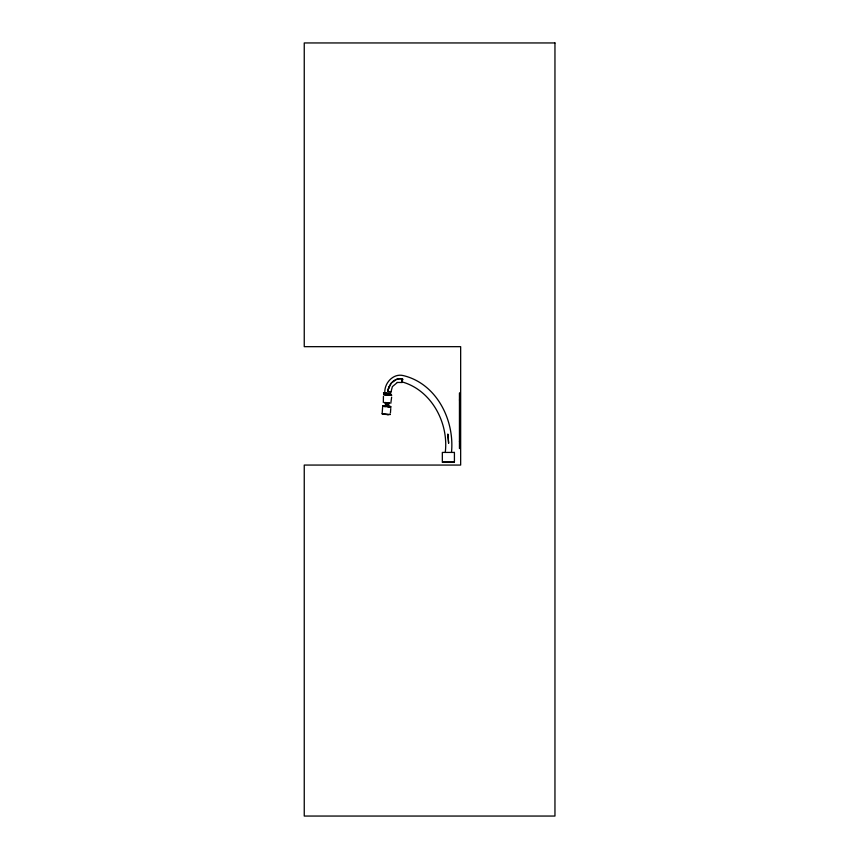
<?xml version="1.0" encoding="UTF-8"?>
<svg xmlns="http://www.w3.org/2000/svg" width="859" height="859" viewBox="0 0 859 859"><rect width="100%" height="100%" fill="white"/><g stroke="black" fill="none" stroke-linecap="round" stroke-linejoin="round"><path stroke-width="1.29" d="M390.877 393.819C376.629 391.908 386.561 393.379 390.33 393.529M401.958 381.879C431.239 389.986 448.849 422.542 445.273 452.425M383.436 396.343L383.329 402.549M390.04 406.371L383.211 405.695L390.437 406.532L388.247 406.189M384.789 391.854C384.789 382.48 393.594 373.139 403.333 375.598C436.662 383.619 454.69 420.083 451.49 452.425M383.2 405.824L385.412 405.92M385.573 403.623C386.367 405.126 384.542 402.388 386.84 403.741M385.39 403.601L388.805 403.794L385.358 403.934M388.805 403.794C388.236 405.695 388.751 402.807 387.173 403.773M388.021 406.779L390.834 407.059L382.684 406.253L382.126 413.823L383.855 413.877M390.426 413.018L390.77 408.551M391.64 397.148L390.813 403.279M387.656 394.796L386.593 394.474M402.291 381.063L402.044 382.502L397.341 382.459M402.152 381.868L402.044 382.47L402.248 381.493M402.334 380.827C403.751 377.165 397.298 379.066 395.441 379.764C391.028 381.911 388.247 386.722 387.957 391.554L389.685 391.693M402.474 380.322L402.71 379.055A10.866 10.856 0 0 0 396.536 379.377L391.307 383.093L388.332 389.234M389.535 414.435L390.319 414.51L389.567 414.435M385.831 403.644L386.367 403.698M402.323 380.333L402.603 379.324M390.383 391.768L391.028 391.833L390.405 391.768L391.028 391.833L392.38 386.636L397.352 382.47M402.345 379.968L402.549 379.377M388.977 386.894L388.59 388.021A15.612 15.612 0 0 0 387.957 391.543L391.028 391.833M391.339 394.872L388.762 394.678M382.126 413.823L382.867 413.78M387.957 403.848L385.369 403.827M386.217 394.668L383.586 394.41L391.779 395.215M387.559 403.816L388.622 403.913M391.414 395.161L384.08 394.464M383.941 394.281L386.647 394.474M389.825 394.786L390.265 394.829M386.303 394.431L385.176 394.324L390.974 394.893M384.671 402.463L389.535 402.946L388.655 402.667M386.217 394.646L383.801 394.421L384.349 394.388M384.198 394.034L391.232 394.721L385.616 394.195L386.41 394.184M384.8 393.003L385.262 393.068M382.985 406.028L390.62 406.779M389.148 394.711L390.233 394.829M388.805 394.904L389.965 395.011M459.447 400.004L460.027 400.004M390.222 406.994L390.684 406.855M459.447 441.58L460.027 441.58M442.385 462.367L454.379 462.367M388.3 406.801L390.211 406.812M388.483 403.054L389.449 403.096L384.703 402.635L386.432 402.85M387.602 414.65L388.569 414.693L383.812 414.231L384.725 414.371M384.478 406.307L383.339 406.318M390.351 395.054L389.202 394.968L390.383 395.054M390.673 406.994L388.322 406.629M382.781 406.264L385.262 406.511M388.955 403.096L387.806 402.978M384.091 394.217L384.682 394.013M385.423 404.17L386.174 404.052L385.573 403.998M383.619 405.738L385.455 406.039L383.125 405.888M388.397 404.084L387.796 404.02L388.311 403.891M385.584 403.805L386.056 403.666M385.916 393.476L389.664 393.841M385.852 404.213L388.085 404.428M390.673 407.037L389.181 406.887M383.157 406.307L385.551 406.543M382.588 413.748L389.846 414.467M384.349 394.496L383.586 394.41L385.025 394.528M383.801 394.431L384.241 394.485M383.64 405.856L385.401 406.039M383.211 405.727L384.639 405.877M383.866 414.231L384.768 414.371M385.798 394.539L386.518 394.678M389.03 394.442L389.814 394.614M389.073 394.442L389.857 394.614M384.51 406.157L385.272 406.328M401.722 381.407A4.027 1.192 -65.9 0 1 401.958 380.247M386.99 403.762L386.947 404.321L387.012 403.762M447.872 434.235L448.623 443.137L447.872 434.235M554.957 42.95L304.247 42.95L304.247 346.671L460.66 346.671L460.66 465.063L304.247 465.063L304.247 816.05L554.957 816.05L554.957 42.95M460.027 393.078L459.447 393.078L459.447 448.505L460.027 448.505L460.027 393.078M454.422 452.425L442.331 452.425L442.331 461.959L454.422 461.959L454.422 452.425M388.386 404.46L387.753 404.213L388.397 404.46"/></g></svg>
